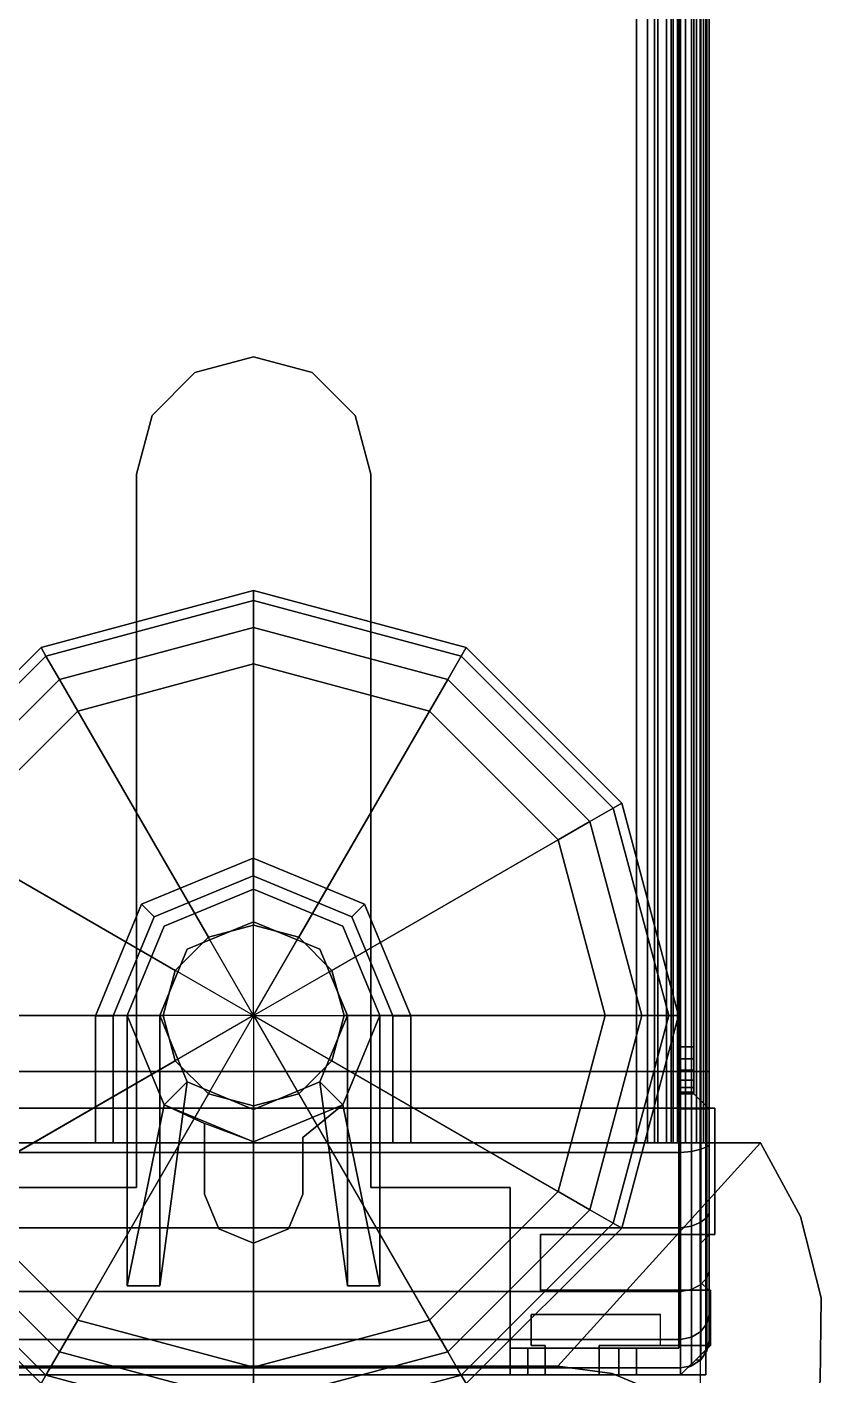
# Model space of a CAD drawing. Extents: x -170 to 1783, y -20 to 1205.
# Drawn here: x 1182.073 to 1183.851, y 305.815 to 308.834 of the extents above; entities that cross this region are included whole.
import ezdxf

# ---------------------------------------------------------------- set-up
doc = ezdxf.new("R2010")
doc.units = 0
doc.header["$LTSCALE"] = 96
doc.header["$MEASUREMENT"] = 0
for name, color, linetype in [('A-FURN-3-PANEL-GLIDE', 7, 'Continuous'), ('A-FURN-3-PANEL-GLIDE-HOUSING', 7, 'Continuous'), ('A-FURN-3-PANEL-RACE', 7, 'Continuous'), ('A-FURN-3-PANEL-SIDE1', 7, 'Continuous'), ('A-FURN-3-PANEL-SIDE2', 7, 'Continuous'), ('A-FURN-3-PANEL-TOPCAP', 7, 'Continuous'), ('A-FURN-3-PANEL-TRIM', 7, 'Continuous'), ('A-FURN-P-PNLS', 7, 'Continuous'), ('MAIN_PANEL', 7, 'Continuous')]:
    doc.layers.add(name, color=color, linetype=linetype)

# ---------------------------------------------------------------- blocks, each defined once
blk = doc.blocks.new('EC-EFN-456')
at = {"layer": 'A-FURN-3-PANEL-GLIDE', "color": 20, "linetype": 'Continuous'}
for points in [[(46.6501, 1.8052, 0.2464), (46.6391, 1.8242, 0.1642), (47.115, 1.9517, 0.1642), (47.115, 1.9297, 0.2464)], [(46.6391, 1.8242, 0.1642), (46.6501, 1.8052, 0.0821), (47.115, 1.9297, 0.0821), (47.115, 1.9517, 0.1642)], [(47.115, 1.9297, 0.2464), (47.115, 1.9517, 0.1642), (47.5909, 1.8242, 0.1642), (47.5799, 1.8052, 0.2464)], [(47.115, 1.9517, 0.1642), (47.115, 1.9297, 0.0821), (47.5799, 1.8052, 0.0821), (47.5909, 1.8242, 0.1642)], [(46.6802, 1.7531, 0.3065), (46.6501, 1.8052, 0.2464), (47.115, 1.9297, 0.2464), (47.115, 1.8696, 0.3065)], [(46.6501, 1.8052, 0.0821), (46.6802, 1.7531, 0.022), (47.115, 1.8696, 0.022), (47.115, 1.9297, 0.0821)], [(47.115, 1.8696, 0.3065), (47.115, 1.9297, 0.2464), (47.5799, 1.8052, 0.2464), (47.5498, 1.7531, 0.3065)], [(47.115, 1.9297, 0.0821), (47.115, 1.8696, 0.022), (47.5498, 1.7531, 0.022), (47.5799, 1.8052, 0.0821)], [(46.7213, 1.682, 0.3285), (46.6802, 1.7531, 0.3065), (47.115, 1.8696, 0.3065), (47.115, 1.7875, 0.3285)], [(46.6802, 1.7531, 0.022), (46.7213, 1.682), (47.115, 1.7875), (47.115, 1.8696, 0.022)], [(47.115, 1.7875, 0.3285), (47.115, 1.8696, 0.3065), (47.5498, 1.7531, 0.3065), (47.5088, 1.682, 0.3285)], [(47.115, 1.8696, 0.022), (47.115, 1.7875), (47.5088, 1.682), (47.5498, 1.7531, 0.022)], [(46.3098, 1.4649, 0.2464), (46.2908, 1.4759, 0.1642), (46.6391, 1.8242, 0.1642), (46.6501, 1.8052, 0.2464)], [(46.2908, 1.4759, 0.1642), (46.3098, 1.4649, 0.0821), (46.6501, 1.8052, 0.0821), (46.6391, 1.8242, 0.1642)], [(47.5799, 1.8052, 0.2464), (47.5909, 1.8242, 0.1642), (47.9392, 1.4759, 0.1642), (47.9202, 1.4649, 0.2464)], [(47.5909, 1.8242, 0.1642), (47.5799, 1.8052, 0.0821), (47.9202, 1.4649, 0.0821), (47.9392, 1.4759, 0.1642)], [(46.3619, 1.4348, 0.3065), (46.3098, 1.4649, 0.2464), (46.6501, 1.8052, 0.2464), (46.6802, 1.7531, 0.3065)], [(46.3098, 1.4649, 0.0821), (46.3619, 1.4348, 0.022), (46.6802, 1.7531, 0.022), (46.6501, 1.8052, 0.0821)], [(47.0138, 1.1754, 0.3285), (46.7213, 1.682, 0.3285), (47.115, 1.7875, 0.3285), (47.115, 1.2025, 0.3285)], [(47.115, 1.2025, 0.3285), (47.115, 1.7875, 0.3285), (47.5088, 1.682, 0.3285), (47.2163, 1.1754, 0.3285)], [(47.5498, 1.7531, 0.3065), (47.5799, 1.8052, 0.2464), (47.9202, 1.4649, 0.2464), (47.8681, 1.4348, 0.3065)], [(47.5799, 1.8052, 0.0821), (47.5498, 1.7531, 0.022), (47.8681, 1.4348, 0.022), (47.9202, 1.4649, 0.0821)], [(46.433, 1.3937, 0.3285), (46.3619, 1.4348, 0.3065), (46.6802, 1.7531, 0.3065), (46.7213, 1.682, 0.3285)], [(46.3619, 1.4348, 0.022), (46.433, 1.3937), (46.7213, 1.682), (46.6802, 1.7531, 0.022)], [(47.5088, 1.682, 0.3285), (47.5498, 1.7531, 0.3065), (47.8681, 1.4348, 0.3065), (47.797, 1.3937, 0.3285)], [(47.5498, 1.7531, 0.022), (47.5088, 1.682), (47.797, 1.3937), (47.8681, 1.4348, 0.022)], [(46.9396, 1.1013, 0.3285), (46.433, 1.3937, 0.3285), (46.7213, 1.682, 0.3285), (47.0138, 1.1754, 0.3285)], [(47.2163, 1.1754, 0.3285), (47.5088, 1.682, 0.3285), (47.797, 1.3937, 0.3285), (47.2904, 1.1013, 0.3285)], [(46.1853, 1, 0.2464), (46.1632, 1, 0.1642), (46.2908, 1.4759, 0.1642), (46.3098, 1.4649, 0.2464)], [(46.1632, 1, 0.1642), (46.1853, 1, 0.0821), (46.3098, 1.4649, 0.0821), (46.2908, 1.4759, 0.1642)], [(46.2454, 1, 0.3065), (46.1853, 1, 0.2464), (46.3098, 1.4649, 0.2464), (46.3619, 1.4348, 0.3065)], [(46.1853, 1, 0.0821), (46.2454, 1, 0.022), (46.3619, 1.4348, 0.022), (46.3098, 1.4649, 0.0821)], [(47.8681, 1.4348, 0.3065), (47.9202, 1.4649, 0.2464), (48.0447, 1, 0.2464), (47.9846, 1, 0.3065)], [(47.9202, 1.4649, 0.0821), (47.8681, 1.4348, 0.022), (47.9846, 1, 0.022), (48.0447, 1, 0.0821)], [(46.3275, 1, 0.3285), (46.2454, 1, 0.3065), (46.3619, 1.4348, 0.3065), (46.433, 1.3937, 0.3285)], [(46.2454, 1, 0.022), (46.3275, 1), (46.433, 1.3937), (46.3619, 1.4348, 0.022)], [(47.797, 1.3937, 0.3285), (47.8681, 1.4348, 0.3065), (47.9846, 1, 0.3065), (47.9025, 1, 0.3285)], [(47.8681, 1.4348, 0.022), (47.797, 1.3937), (47.9025, 1), (47.9846, 1, 0.022)], [(46.9125, 1, 0.3285), (46.3275, 1, 0.3285), (46.433, 1.3937, 0.3285), (46.9396, 1.1013, 0.3285)], [(47.2904, 1.1013, 0.3285), (47.797, 1.3937, 0.3285), (47.9025, 1, 0.3285), (47.3175, 1, 0.3285)], [(47.0138, 1.1754, 3.5747), (47.0138, 1.1754, 0.3285), (47.115, 1.2025, 0.3285), (47.115, 1.2025, 3.5747)], [(47.115, 1.2025, 3.5747), (47.115, 1.2025, 0.3285), (47.2163, 1.1754, 0.3285), (47.2163, 1.1754, 3.5747)], [(46.9396, 1.1013, 3.5747), (46.9396, 1.1013, 0.3285), (47.0138, 1.1754, 0.3285), (47.0138, 1.1754, 3.5747)], [(47.2163, 1.1754, 3.5747), (47.2163, 1.1754, 0.3285), (47.2904, 1.1013, 0.3285), (47.2904, 1.1013, 3.5747)], [(46.9125, 1, 3.5747), (46.9125, 1, 0.3285), (46.9396, 1.1013, 0.3285), (46.9396, 1.1013, 3.5747)], [(47.2904, 1.1013, 3.5747), (47.2904, 1.1013, 0.3285), (47.3175, 1, 0.3285), (47.3175, 1, 3.5747)], [(46.3098, 0.5351, 0.2464), (46.2908, 0.5241, 0.1642), (46.1632, 1, 0.1642), (46.1853, 1, 0.2464)], [(46.2908, 0.5241, 0.1642), (46.3098, 0.5351, 0.0821), (46.1853, 1, 0.0821), (46.1632, 1, 0.1642)], [(46.3619, 0.5652, 0.3065), (46.3098, 0.5351, 0.2464), (46.1853, 1, 0.2464), (46.2454, 1, 0.3065)], [(46.3098, 0.5351, 0.0821), (46.3619, 0.5652, 0.022), (46.2454, 1, 0.022), (46.1853, 1, 0.0821)], [(46.433, 0.6063, 0.3285), (46.3619, 0.5652, 0.3065), (46.2454, 1, 0.3065), (46.3275, 1, 0.3285)], [(46.3619, 0.5652, 0.022), (46.433, 0.6063), (46.3275, 1), (46.2454, 1, 0.022)], [(46.9396, 0.8988, 0.3285), (46.433, 0.6063, 0.3285), (46.3275, 1, 0.3285), (46.9125, 1, 0.3285)], [(46.9396, 0.8988, 3.5747), (46.9396, 0.8988, 0.3285), (46.9125, 1, 0.3285), (46.9125, 1, 3.5747)], [(47.3175, 1, 3.5747), (47.3175, 1, 0.3285), (47.2904, 0.8988, 0.3285), (47.2904, 0.8988, 3.5747)], [(47.3175, 1, 0.3285), (47.9025, 1, 0.3285), (47.797, 0.6063, 0.3285), (47.2904, 0.8988, 0.3285)], [(47.9025, 1, 0.3285), (47.9846, 1, 0.3065), (47.8681, 0.5652, 0.3065), (47.797, 0.6063, 0.3285)], [(47.9846, 1, 0.022), (47.9025, 1), (47.797, 0.6063), (47.8681, 0.5652, 0.022)], [(47.9846, 1, 0.3065), (48.0447, 1, 0.2464), (47.9202, 0.5351, 0.2464), (47.8681, 0.5652, 0.3065)], [(48.0447, 1, 0.0821), (47.9846, 1, 0.022), (47.8681, 0.5652, 0.022), (47.9202, 0.5351, 0.0821)], [(47.0138, 0.8246, 0.3285), (46.7213, 0.318, 0.3285), (46.433, 0.6063, 0.3285), (46.9396, 0.8988, 0.3285)], [(47.0138, 0.8246, 3.5747), (47.0138, 0.8246, 0.3285), (46.9396, 0.8988, 0.3285), (46.9396, 0.8988, 3.5747)], [(47.2904, 0.8988, 3.5747), (47.2904, 0.8988, 0.3285), (47.2163, 0.8246, 0.3285), (47.2163, 0.8246, 3.5747)], [(47.2904, 0.8988, 0.3285), (47.797, 0.6063, 0.3285), (47.5088, 0.318, 0.3285), (47.2163, 0.8246, 0.3285)], [(47.115, 0.7975, 0.3285), (47.115, 0.2125, 0.3285), (46.7213, 0.318, 0.3285), (47.0138, 0.8246, 0.3285)], [(47.115, 0.7975, 3.5747), (47.115, 0.7975, 0.3285), (47.0138, 0.8246, 0.3285), (47.0138, 0.8246, 3.5747)], [(47.2163, 0.8246, 3.5747), (47.2163, 0.8246, 0.3285), (47.115, 0.7975, 0.3285), (47.115, 0.7975, 3.5747)], [(47.2163, 0.8246, 0.3285), (47.5088, 0.318, 0.3285), (47.115, 0.2125, 0.3285), (47.115, 0.7975, 0.3285)], [(46.7213, 0.318, 0.3285), (46.6802, 0.2469, 0.3065), (46.3619, 0.5652, 0.3065), (46.433, 0.6063, 0.3285)], [(46.6802, 0.2469, 0.022), (46.7213, 0.318), (46.433, 0.6063), (46.3619, 0.5652, 0.022)], [(47.797, 0.6063, 0.3285), (47.8681, 0.5652, 0.3065), (47.5498, 0.2469, 0.3065), (47.5088, 0.318, 0.3285)], [(47.8681, 0.5652, 0.022), (47.797, 0.6063), (47.5088, 0.318), (47.5498, 0.2469, 0.022)], [(46.6802, 0.2469, 0.3065), (46.6501, 0.1948, 0.2464), (46.3098, 0.5351, 0.2464), (46.3619, 0.5652, 0.3065)], [(46.6501, 0.1948, 0.0821), (46.6802, 0.2469, 0.022), (46.3619, 0.5652, 0.022), (46.3098, 0.5351, 0.0821)], [(47.8681, 0.5652, 0.3065), (47.9202, 0.5351, 0.2464), (47.5799, 0.1948, 0.2464), (47.5498, 0.2469, 0.3065)], [(47.9202, 0.5351, 0.0821), (47.8681, 0.5652, 0.022), (47.5498, 0.2469, 0.022), (47.5799, 0.1948, 0.0821)], [(46.6501, 0.1948, 0.2464), (46.6391, 0.1758, 0.1642), (46.2908, 0.5241, 0.1642), (46.3098, 0.5351, 0.2464)], [(46.6391, 0.1758, 0.1642), (46.6501, 0.1948, 0.0821), (46.3098, 0.5351, 0.0821), (46.2908, 0.5241, 0.1642)], [(47.9202, 0.5351, 0.2464), (47.9392, 0.5241, 0.1642), (47.5909, 0.1758, 0.1642), (47.5799, 0.1948, 0.2464)], [(47.9392, 0.5241, 0.1642), (47.9202, 0.5351, 0.0821), (47.5799, 0.1948, 0.0821), (47.5909, 0.1758, 0.1642)]]:
    blk.add_3dface(points, dxfattribs=at)
at = {"layer": 'A-FURN-3-PANEL-GLIDE', "color": 20, "linetype": 'Continuous', "invisible_edges": 12}
for points in [[(47.115, 1), (47.115, 1.7875), (46.7213, 1.682)], [(47.115, 1), (47.5088, 1.682), (47.115, 1.7875)], [(47.115, 1), (46.7213, 1.682), (46.433, 1.3937)], [(47.115, 1), (47.797, 1.3937), (47.5088, 1.682)], [(47.115, 1), (46.433, 1.3937), (46.3275, 1)], [(47.115, 1), (47.9025, 1), (47.797, 1.3937)], [(47.115, 1), (46.3275, 1), (46.433, 0.6063)], [(47.115, 1), (46.433, 0.6063), (46.7213, 0.318)], [(47.115, 1), (46.7213, 0.318), (47.115, 0.2125)], [(47.115, 1), (47.115, 0.2125), (47.5088, 0.318)], [(47.115, 1), (47.5088, 0.318), (47.797, 0.6063)], [(47.115, 1), (47.797, 0.6063), (47.9025, 1)]]:
    blk.add_3dface(points, dxfattribs=at)
at = {"layer": 'A-FURN-3-PANEL-GLIDE-HOUSING', "color": 40, "linetype": 'Continuous'}
for points in [[(47.1152, 1.3517, 3.6147), (46.8656, 1.2483, 3.6147), (46.8656, 1.2483, 4.1997), (47.1152, 1.3517, 4.1997)], [(47.1152, 1.3517, 4.1997), (46.8656, 1.2483, 4.1997), (46.8939, 1.22, 4.2397), (47.1152, 1.3117, 4.2397)], [(47.1152, 1.3117, 3.5747), (46.8939, 1.22, 3.5747), (46.8656, 1.2483, 3.6147), (47.1152, 1.3517, 3.6147)], [(47.1152, 1.3517, 4.1997), (47.1152, 1.3117, 4.2397), (47.4, 1.3117, 4.2397), (47.4, 1.3517, 4.1997)], [(47.1152, 1.3517, 4.1997), (47.4, 1.3517, 4.1997), (47.4, 1.3517, 3.6147), (47.1152, 1.3517, 3.6147)], [(47.1152, 1.3117, 3.5747), (47.1152, 1.3517, 3.6147), (47.4, 1.3517, 3.6147), (47.4, 1.3117, 3.5747)], [(47.115, 1.283, 3.5747), (46.9149, 1.2001, 3.5747), (46.9149, 1.2001, 1.7347), (47.115, 1.283, 1.7347)], [(47.3151, 1.2001, 2.2447), (47.72, 1.283, 3.3867), (47.72, 1.283, 3.5747), (47.115, 1.283, 3.5747)], [(47.3151, 1.2001, 2.2447), (47.115, 1.283, 3.5747), (47.115, 1.283, 1.7347), (47.3151, 1.2001, 1.7347)], [(47.72, 1.21, 3.3867), (47.72, 1.283, 3.3867), (47.3151, 1.2001, 2.2447), (47.2635, 1.1485, 2.2447)], [(47.72, 1.21, 3.3867), (47.72, 1.21, 3.5747), (47.72, 1.283, 3.5747), (47.72, 1.283, 3.3867)], [(46.8656, 1.2483, 3.6147), (46.7622, 0.9987, 3.6147), (46.7622, 0.9987, 4.1997), (46.8656, 1.2483, 4.1997)], [(46.8656, 1.2483, 4.1997), (46.7622, 0.9987, 4.1997), (46.8022, 0.9987, 4.2397), (46.8939, 1.22, 4.2397)], [(46.8939, 1.22, 3.5747), (46.8022, 0.9987, 3.5747), (46.7622, 0.9987, 3.6147), (46.8656, 1.2483, 3.6147)], [(47.115, 1.21, 1.7347), (46.9665, 1.1485, 1.7347), (46.9665, 1.1485, 3.5747), (47.115, 1.21, 3.5747)], [(47.115, 1.21, 3.5747), (47.72, 1.21, 3.5747), (47.72, 1.21, 3.3867), (47.2635, 1.1485, 2.2447)], [(47.2635, 1.1485, 1.7347), (47.115, 1.21, 1.7347), (47.115, 1.21, 3.5747), (47.2635, 1.1485, 2.2447)], [(46.9149, 1.2001, 3.5747), (46.832, 1, 3.5747), (46.832, 1, 1.7347), (46.9149, 1.2001, 1.7347)], [(47.3151, 1.2001, 1.7347), (47.3884, 1.11, 1.7347), (47.3884, 1.11, 2.2447), (47.3151, 1.2001, 2.2447)], [(47.398, 1, 1.7347), (47.3151, 1.2001, 1.7347), (47.3151, 1.2001, 2.2447), (47.398, 1, 2.2447)], [(46.9665, 1.1485, 1.7347), (46.905, 1, 1.7347), (46.905, 1, 3.5747), (46.9665, 1.1485, 3.5747)], [(47.325, 1, 1.7347), (47.2635, 1.1485, 1.7347), (47.2635, 1.1485, 2.2447), (47.325, 1, 2.2447)], [(47.3884, 1.11, 2.2447), (47.3884, 1.11, 1.7347), (47.515, 1.11, 1.7347), (47.515, 1.11, 2.2447)], [(47.5928, 1.0778, 2.2447), (47.515, 1.11, 2.2447), (47.515, 1.11, 1.7347), (47.5928, 1.0778, 1.7347)], [(47.625, 1, 2.2447), (47.5928, 1.0778, 2.2447), (47.5928, 1.0778, 1.7347), (47.625, 1, 1.7347)], [(46.7622, 0.9987, 3.6147), (46.8656, 0.7491, 3.6147), (46.8656, 0.7491, 4.1997), (46.7622, 0.9987, 4.1997)], [(46.7622, 0.9987, 4.1997), (46.8656, 0.7491, 4.1997), (46.8939, 0.7773, 4.2397), (46.8022, 0.9987, 4.2397)], [(46.8022, 0.9987, 3.5747), (46.8939, 0.7773, 3.5747), (46.8656, 0.7491, 3.6147), (46.7622, 0.9987, 3.6147)], [(46.832, 1, 3.5747), (46.9149, 0.7999, 3.5747), (46.9149, 0.7999, 1.7347), (46.832, 1, 1.7347)], [(46.905, 1, 1.7347), (46.9665, 0.8515, 1.7347), (46.9665, 0.8515, 3.5747), (46.905, 1, 3.5747)], [(47.2635, 0.8515, 1.7347), (47.325, 1, 1.7347), (47.325, 1, 2.2447), (47.2635, 0.8515, 2.2447)], [(47.3151, 0.7999, 1.7347), (47.398, 1, 1.7347), (47.398, 1, 2.2447), (47.3151, 0.7999, 2.2447)], [(47.3151, 0.7999, 2.2447), (47.398, 1, 2.2447), (47.3568, 0.89, 2.2447)], [(47.5928, 0.9222, 2.2447), (47.625, 1, 2.2447), (47.625, 1, 1.7347), (47.5928, 0.9222, 1.7347)], [(47.515, 0.89, 2.2447), (47.5928, 0.9222, 2.2447), (47.5928, 0.9222, 1.7347), (47.515, 0.89, 1.7347)], [(47.3568, 0.89, 1.7347), (47.3151, 0.7999, 1.7347), (47.3151, 0.7999, 2.2447), (47.3568, 0.89, 2.2447)], [(47.515, 0.89, 1.7347), (47.3568, 0.89, 1.7347), (47.3568, 0.89, 2.2447), (47.515, 0.89, 2.2447)], [(46.9665, 0.8515, 1.7347), (47.115, 0.79, 1.7347), (47.115, 0.79, 3.5747), (46.9665, 0.8515, 3.5747)], [(47.72, 0.79, 3.3867), (47.72, 0.79, 3.5747), (47.115, 0.79, 3.5747), (47.2635, 0.8515, 2.2447)], [(47.115, 0.79, 1.7347), (47.2635, 0.8515, 1.7347), (47.2635, 0.8515, 2.2447), (47.115, 0.79, 3.5747)], [(47.72, 0.717, 3.3867), (47.72, 0.79, 3.3867), (47.2635, 0.8515, 2.2447), (47.3151, 0.7999, 2.2447)], [(46.9149, 0.7999, 3.5747), (47.115, 0.717, 3.5747), (47.115, 0.717, 1.7347), (46.9149, 0.7999, 1.7347)], [(47.3151, 0.7999, 2.2447), (47.115, 0.717, 3.5747), (47.72, 0.717, 3.5747), (47.72, 0.717, 3.3867)], [(47.115, 0.717, 3.5747), (47.3151, 0.7999, 2.2447), (47.3151, 0.7999, 1.7347), (47.115, 0.717, 1.7347)], [(47.72, 0.79, 3.5747), (47.72, 0.79, 3.3867), (47.72, 0.717, 3.3867), (47.72, 0.717, 3.5747)], [(46.8656, 0.7491, 4.1997), (47.1152, 0.6457, 4.1997), (47.1152, 0.6857, 4.2397), (46.8939, 0.7773, 4.2397)], [(46.8939, 0.7773, 3.5747), (47.1152, 0.6857, 3.5747), (47.1152, 0.6457, 3.6147), (46.8656, 0.7491, 3.6147)], [(46.8656, 0.7491, 3.6147), (47.1152, 0.6457, 3.6147), (47.1152, 0.6457, 4.1997), (46.8656, 0.7491, 4.1997)], [(47.4, 0.6457, 4.1997), (47.4, 0.6857, 4.2397), (47.1152, 0.6857, 4.2397), (47.1152, 0.6457, 4.1997)], [(47.4, 0.6857, 3.5747), (47.4, 0.6457, 3.6147), (47.1152, 0.6457, 3.6147), (47.1152, 0.6857, 3.5747)], [(47.4, 0.6457, 3.6147), (47.4, 0.6457, 4.1997), (47.1152, 0.6457, 4.1997), (47.1152, 0.6457, 3.6147)]]:
    blk.add_3dface(points, dxfattribs=at)
for points, invisible_edges in [([(46.8939, 1.22, 4.2397), (46.8939, 0.7773, 4.2397), (47.1152, 0.6857, 4.2397), (47.1152, 1.3117, 4.2397)], 5), ([(47.1152, 1.3117, 3.5747), (47.115, 1.283, 3.5747), (46.9149, 1.2001, 3.5747), (46.8939, 1.22, 3.5747)], 5), ([(47.4, 1.3117, 3.5747), (47.3998, 1.283, 3.5747), (47.115, 1.283, 3.5747), (47.1152, 1.3117, 3.5747)], 4), ([(47.4, 1.3117, 4.2397), (47.1152, 1.3117, 4.2397), (47.1152, 0.6857, 4.2397), (47.4, 0.6857, 4.2397)], 2), ([(47.115, 1.283, 1.7347), (46.9149, 1.2001, 1.7347), (46.9665, 1.1485, 1.7347), (47.115, 1.21, 1.7347)], 10), ([(47.115, 1.283, 3.5747), (47.115, 1.21, 3.5747), (46.9665, 1.1485, 3.5747), (46.9149, 1.2001, 3.5747)], 5), ([(47.3151, 1.2001, 1.7347), (47.115, 1.283, 1.7347), (47.115, 1.21, 1.7347), (47.2635, 1.1485, 1.7347)], 10), ([(47.72, 1.283, 3.5747), (47.72, 1.21, 3.5747), (47.115, 1.21, 3.5747), (47.115, 1.283, 3.5747)], 4), ([(46.8939, 1.22, 3.5747), (46.9149, 1.2001, 3.5747), (46.832, 1, 3.5747), (46.8022, 0.9987, 3.5747)], 5), ([(46.8022, 0.9987, 4.2397), (46.8939, 0.7773, 4.2397), (46.8939, 1.22, 4.2397)], 2), ([(46.9149, 1.2001, 1.7347), (46.832, 1, 1.7347), (46.905, 1, 1.7347), (46.9665, 1.1485, 1.7347)], 10), ([(46.9149, 1.2001, 3.5747), (46.9665, 1.1485, 3.5747), (46.905, 1, 3.5747), (46.832, 1, 3.5747)], 5), ([(47.325, 1, 1.7347), (47.398, 1, 1.7347), (47.3151, 1.2001, 1.7347), (47.2635, 1.1485, 1.7347)], 5), ([(47.398, 1, 2.2447), (47.325, 1, 2.2447), (47.2635, 1.1485, 2.2447), (47.3151, 1.2001, 2.2447)], 9), ([(47.398, 1, 1.7347), (47.3884, 1.11, 1.7347), (47.3151, 1.2001, 1.7347)], 1), ([(47.398, 1, 2.2447), (47.3151, 1.2001, 2.2447), (47.3884, 1.11, 2.2447)], 13), ([(47.398, 1, 1.7347), (47.515, 1.11, 1.7347), (47.3884, 1.11, 1.7347)], 13), ([(47.398, 1, 2.2447), (47.3884, 1.11, 2.2447), (47.515, 1.11, 2.2447)], 13), ([(47.398, 1, 1.7347), (47.515, 0.89, 1.7347), (47.515, 1.11, 1.7347)], 15), ([(47.398, 1, 2.2447), (47.515, 1.11, 2.2447), (47.515, 0.89, 2.2447)], 15), ([(47.515, 0.89, 1.7347), (47.5928, 0.9222, 1.7347), (47.5928, 1.0778, 1.7347), (47.515, 1.11, 1.7347)], 10), ([(47.515, 0.89, 2.2447), (47.515, 1.11, 2.2447), (47.5928, 1.0778, 2.2447), (47.5928, 0.9222, 2.2447)], 5), ([(47.5928, 0.9222, 2.2447), (47.5928, 1.0778, 2.2447), (47.625, 1, 2.2447)], 1), ([(47.5928, 0.9222, 1.7347), (47.625, 1, 1.7347), (47.5928, 1.0778, 1.7347)], 12), ([(46.8022, 0.9987, 3.5747), (46.832, 1, 3.5747), (46.9149, 0.7999, 3.5747), (46.8939, 0.7773, 3.5747)], 5), ([(46.905, 1, 1.7347), (46.832, 1, 1.7347), (46.9149, 0.7999, 1.7347), (46.9665, 0.8515, 1.7347)], 5), ([(46.9149, 0.7999, 3.5747), (46.832, 1, 3.5747), (46.905, 1, 3.5747), (46.9665, 0.8515, 3.5747)], 10), ([(47.2635, 0.8515, 1.7347), (47.3151, 0.7999, 1.7347), (47.398, 1, 1.7347), (47.325, 1, 1.7347)], 5), ([(47.3151, 0.7999, 2.2447), (47.2635, 0.8515, 2.2447), (47.325, 1, 2.2447), (47.398, 1, 2.2447)], 12), ([(47.3151, 0.7999, 1.7347), (47.3568, 0.89, 1.7347), (47.398, 1, 1.7347)], 2), ([(47.515, 0.89, 1.7347), (47.398, 1, 1.7347), (47.3568, 0.89, 1.7347)], 3), ([(47.515, 0.89, 2.2447), (47.3568, 0.89, 2.2447), (47.398, 1, 2.2447)], 14), ([(46.9665, 0.8515, 1.7347), (46.9149, 0.7999, 1.7347), (47.115, 0.717, 1.7347), (47.115, 0.79, 1.7347)], 5), ([(47.115, 0.79, 3.5747), (47.115, 0.717, 3.5747), (46.9149, 0.7999, 3.5747), (46.9665, 0.8515, 3.5747)], 5), ([(47.115, 0.79, 1.7347), (47.115, 0.717, 1.7347), (47.3151, 0.7999, 1.7347), (47.2635, 0.8515, 1.7347)], 5), ([(46.8939, 0.7773, 3.5747), (46.9149, 0.7999, 3.5747), (47.115, 0.717, 3.5747), (47.1152, 0.6857, 3.5747)], 5), ([(47.72, 0.79, 3.5747), (47.72, 0.717, 3.5747), (47.115, 0.717, 3.5747), (47.115, 0.79, 3.5747)], 4), ([(47.3998, 0.717, 3.5747), (47.4, 0.6857, 3.5747), (47.1152, 0.6857, 3.5747), (47.115, 0.717, 3.5747)], 4)]:
    blk.add_3dface(points, dxfattribs=dict(at, invisible_edges=invisible_edges))
at = {"layer": 'A-FURN-3-PANEL-RACE', "color": 40, "linetype": 'Continuous'}
for points, invisible_edges in [([(0.08, 2.0125, 3.515), (0.08, 2.0125, 0.3963), (47.92, 2.0125, 0.3963), (47.92, 2.0125, 3.515)], 8), ([(0.5, 1.5745, 0.3963), (47.5, 1.5745, 0.3963), (0.08, 2.0125, 0.3963), (0.08, 1.5745, 0.3963)], 3), ([(47.5, 1.5745, 0.3963), (47.92, 1.5745, 0.3963), (47.92, 2.0125, 0.3963), (0.08, 2.0125, 0.3963)], 8), ([(0.6, 2.0125, 4.0847), (0.6, 2.0125, 3.515), (47.4, 2.0125, 3.515), (47.4, 2.0125, 4.0847)], 2), ([(47.4, 1.9525, 3.515), (47.4, 1.9525, 4.0847), (47.4, 2.0125, 4.0847), (47.4, 2.0125, 3.515)], 2), ([(47.86, 1.9525, 3.515), (47.4, 1.9525, 3.515), (47.4, 2.0125, 3.515), (47.92, 2.0125, 3.515)], 8), ([(47.4, 1.9493, 4.1093), (47.4, 2.0072, 4.1248), (47.4, 2.0125, 4.0847), (47.4, 1.9525, 4.0847)], 5), ([(47.4, 1.9398, 4.1322), (47.4, 1.9918, 4.1622), (47.4, 2.0072, 4.1248), (47.4, 1.9493, 4.1093)], 5), ([(47.86, 1.5745, 3.515), (47.86, 1.9525, 3.515), (47.92, 2.0125, 3.515), (47.92, 1.5745, 3.515)], 2), ([(47.92, 1.8575, 3.1951), (47.92, 2.0125, 3.515), (47.92, 2.0125, 0.3963), (47.92, 1.8575, 1.4986)], 5), ([(47.92, 1.8181, 1.4986), (47.92, 1.8575, 1.4986), (47.92, 2.0125, 0.3963), (47.92, 1.5745, 0.3963)], 10), ([(47.92, 1.5745, 3.245), (47.92, 1.5745, 3.515), (47.92, 2.0125, 3.515), (47.92, 1.8575, 3.1951)], 4), ([(47.4, 1.9247, 4.1519), (47.4, 1.9671, 4.1943), (47.4, 1.9918, 4.1622), (47.4, 1.9398, 4.1322)], 5), ([(47.4, 1.905, 4.1669), (47.4, 1.935, 4.2189), (47.4, 1.9671, 4.1943), (47.4, 1.9247, 4.1519)], 5), ([(47.86, 1.9525, 0.4563), (0.14, 1.9525, 0.4563), (0.14, 1.9525, 3.515), (47.86, 1.9525, 3.515)], 4), ([(0.5, 1.5745, 0.4563), (0.14, 1.5745, 0.4563), (0.14, 1.9525, 0.4563), (47.5, 1.5745, 0.4563)], 12), ([(47.5, 1.5745, 0.4563), (0.14, 1.9525, 0.4563), (47.86, 1.9525, 0.4563), (47.86, 1.5745, 0.4563)], 1), ([(47.4, 1.9525, 3.515), (0.6, 1.9525, 3.515), (0.6, 1.9525, 4.0847), (47.4, 1.9525, 4.0847)], 1), ([(47.4, 1.8821, 4.1764), (47.4, 1.8976, 4.2344), (47.4, 1.935, 4.2189), (47.4, 1.905, 4.1669)], 5), ([(47.86, 1.9525, 0.4563), (47.86, 1.9525, 3.515), (47.86, 1.8575, 3.1951), (47.86, 1.8575, 1.4986)], 10), ([(47.86, 1.5745, 0.4563), (47.86, 1.9525, 0.4563), (47.86, 1.8575, 1.4986), (47.86, 1.8181, 1.4986)], 10), ([(47.86, 1.8575, 3.1951), (47.86, 1.9525, 3.515), (47.86, 1.5745, 3.515), (47.86, 1.5745, 3.245)], 1), ([(47.4, 1.8575, 4.1797), (47.4, 1.8575, 4.2397), (47.4, 1.8976, 4.2344), (47.4, 1.8821, 4.1764)], 4), ([(47.86, 1.5745, 1.7894), (47.86, 1.5745, 0.4563), (47.86, 1.8181, 1.4986), (47.86, 1.614, 1.7894)], 2), ([(47.92, 1.614, 1.7894), (47.92, 1.8181, 1.4986), (47.92, 1.5745, 0.3963), (47.92, 1.5745, 1.7894)], 2), ([(2.098, 1.2625, 0.3963), (45.902, 1.2625, 0.3963), (0.5, 1.5745, 0.3963), (0.5, 1.2625, 0.3963)], 3), ([(47.5, 1.2625, 0.3963), (47.5, 1.5745, 0.3963), (0.5, 1.5745, 0.3963), (45.902, 1.2625, 0.3963)], 6), ([(2.098, 1.2625, 0.4563), (0.5, 1.2625, 0.4563), (0.5, 1.5745, 0.4563), (45.902, 1.2625, 0.4563)], 12), ([(47.5, 1.2625, 0.4563), (45.902, 1.2625, 0.4563), (0.5, 1.5745, 0.4563), (47.5, 1.5745, 0.4563)], 6), ([(47.5, 1.5745, 0.3963), (47.5, 1.5745, 0.4563), (47.86, 1.5745, 0.4563), (47.92, 1.5745, 0.3963)], 4), ([(47.92, 1.5745, 0.3963), (47.86, 1.5745, 0.4563), (47.86, 1.5745, 1.7894), (47.92, 1.5745, 1.7894)], 1), ([(2.098, 1.2625, 0.3963), (2.2292, 1.2273, 0.3963), (45.7708, 1.2273, 0.3963), (45.902, 1.2625, 0.3963)], 10), ([(2.098, 1.2625, 0.4563), (45.902, 1.2625, 0.4563), (45.7708, 1.2273, 0.4563), (2.2292, 1.2273, 0.4563)], 5), ([(2.2292, 1.2273, 0.4563), (45.7708, 1.2273, 0.4563), (45.6747, 1.1312, 0.4563), (2.3253, 1.1312, 0.4563)], 5), ([(2.2292, 1.2273, 0.3963), (2.3253, 1.1312, 0.3963), (45.6747, 1.1312, 0.3963), (45.7708, 1.2273, 0.3963)], 10), ([(2.3253, 1.1312, 0.3963), (2.3605, 1, 0.3963), (45.6395, 1, 0.3963), (45.6747, 1.1312, 0.3963)], 10), ([(2.3253, 1.1312, 0.4563), (45.6747, 1.1312, 0.4563), (45.6395, 1, 0.4563), (2.3605, 1, 0.4563)], 5), ([(2.3605, 1, 0.3963), (2.3253, 0.8687, 0.3963), (45.6747, 0.8687, 0.3963), (45.6395, 1, 0.3963)], 10), ([(2.3605, 1, 0.4563), (45.6395, 1, 0.4563), (45.6747, 0.8687, 0.4563), (2.3253, 0.8687, 0.4563)], 5), ([(2.3253, 0.8687, 0.4563), (45.6747, 0.8687, 0.4563), (45.7708, 0.7727, 0.4563), (2.2292, 0.7727, 0.4563)], 5), ([(2.3253, 0.8687, 0.3963), (2.2292, 0.7727, 0.3963), (45.7708, 0.7727, 0.3963), (45.6747, 0.8687, 0.3963)], 10), ([(2.098, 0.7375, 0.4563), (2.2292, 0.7727, 0.4563), (45.7708, 0.7727, 0.4563), (45.902, 0.7375, 0.4563)], 10), ([(2.098, 0.7375, 0.3963), (45.902, 0.7375, 0.3963), (45.7708, 0.7727, 0.3963), (2.2292, 0.7727, 0.3963)], 5), ([(0.5, 0.7375, 0.4563), (2.098, 0.7375, 0.4563), (47.5, 0.4255, 0.4563), (0.5, 0.4255, 0.4563)], 6), ([(0.5, 0.7375, 0.3963), (0.5, 0.4255, 0.3963), (47.5, 0.4255, 0.3963), (2.098, 0.7375, 0.3963)], 6), ([(45.902, 0.7375, 0.4563), (47.5, 0.7375, 0.4563), (47.5, 0.4255, 0.4563), (2.098, 0.7375, 0.4563)], 12), ([(45.902, 0.7375, 0.3963), (2.098, 0.7375, 0.3963), (47.5, 0.4255, 0.3963), (47.5, 0.7375, 0.3963)], 3)]:
    blk.add_3dface(points, dxfattribs=dict(at, invisible_edges=invisible_edges))
for points in [[(0.6, 2.0072, 4.1248), (0.6, 2.0125, 4.0847), (47.4, 2.0125, 4.0847), (47.4, 2.0072, 4.1248)], [(0.6, 1.9918, 4.1622), (0.6, 2.0072, 4.1248), (47.4, 2.0072, 4.1248), (47.4, 1.9918, 4.1622)], [(0.6, 1.9671, 4.1943), (0.6, 1.9918, 4.1622), (47.4, 1.9918, 4.1622), (47.4, 1.9671, 4.1943)], [(0.6, 1.935, 4.2189), (0.6, 1.9671, 4.1943), (47.4, 1.9671, 4.1943), (47.4, 1.935, 4.2189)], [(47.4, 1.9493, 4.1093), (47.4, 1.9525, 4.0847), (0.6, 1.9525, 4.0847), (0.6, 1.9493, 4.1093)], [(47.4, 1.9398, 4.1322), (47.4, 1.9493, 4.1093), (0.6, 1.9493, 4.1093), (0.6, 1.9398, 4.1322)], [(47.4, 1.9247, 4.1519), (47.4, 1.9398, 4.1322), (0.6, 1.9398, 4.1322), (0.6, 1.9247, 4.1519)], [(0.6, 1.8976, 4.2344), (0.6, 1.935, 4.2189), (47.4, 1.935, 4.2189), (47.4, 1.8976, 4.2344)], [(47.4, 1.905, 4.1669), (47.4, 1.9247, 4.1519), (0.6, 1.9247, 4.1519), (0.6, 1.905, 4.1669)], [(47.4, 1.8821, 4.1764), (47.4, 1.905, 4.1669), (0.6, 1.905, 4.1669), (0.6, 1.8821, 4.1764)], [(0.6, 1.8575, 4.2397), (0.6, 1.8976, 4.2344), (47.4, 1.8976, 4.2344), (47.4, 1.8575, 4.2397)], [(47.4, 1.8575, 4.1797), (47.4, 1.8821, 4.1764), (0.6, 1.8821, 4.1764), (0.6, 1.8575, 4.1797)], [(0.6, 1.8575, 4.1797), (0.6, 1.8575, 4.2397), (47.4, 1.8575, 4.2397), (47.4, 1.8575, 4.1797)], [(47.86, 1.8575, 1.4986), (47.86, 1.8575, 3.1951), (47.92, 1.8575, 3.1951), (47.92, 1.8575, 1.4986)], [(47.92, 1.8181, 1.4986), (47.86, 1.8181, 1.4986), (47.86, 1.8575, 1.4986), (47.92, 1.8575, 1.4986)], [(47.86, 1.8575, 3.1951), (47.86, 1.5745, 3.245), (47.92, 1.5745, 3.245), (47.92, 1.8575, 3.1951)], [(47.92, 1.614, 1.7894), (47.86, 1.614, 1.7894), (47.86, 1.8181, 1.4986), (47.92, 1.8181, 1.4986)], [(47.92, 1.5745, 1.7894), (47.86, 1.5745, 1.7894), (47.86, 1.614, 1.7894), (47.92, 1.614, 1.7894)], [(47.5, 1.2625, 0.3963), (47.5, 1.2625, 0.4563), (47.5, 1.5745, 0.4563), (47.5, 1.5745, 0.3963)], [(47.86, 1.5745, 3.245), (47.86, 1.5745, 3.515), (47.92, 1.5745, 3.515), (47.92, 1.5745, 3.245)], [(45.7708, 1.2273, 0.4563), (45.902, 1.2625, 0.4563), (45.902, 1.2625, 0.3963), (45.7708, 1.2273, 0.3963)], [(47.5, 1.2625, 0.4563), (47.5, 1.2625, 0.3963), (45.902, 1.2625, 0.3963), (45.902, 1.2625, 0.4563)], [(45.6747, 1.1312, 0.4563), (45.7708, 1.2273, 0.4563), (45.7708, 1.2273, 0.3963), (45.6747, 1.1312, 0.3963)], [(45.6395, 1, 0.4563), (45.6747, 1.1312, 0.4563), (45.6747, 1.1312, 0.3963), (45.6395, 1, 0.3963)], [(45.6747, 0.8687, 0.4563), (45.6395, 1, 0.4563), (45.6395, 1, 0.3963), (45.6747, 0.8687, 0.3963)], [(45.7708, 0.7727, 0.4563), (45.6747, 0.8687, 0.4563), (45.6747, 0.8687, 0.3963), (45.7708, 0.7727, 0.3963)], [(45.902, 0.7375, 0.4563), (45.7708, 0.7727, 0.4563), (45.7708, 0.7727, 0.3963), (45.902, 0.7375, 0.3963)], [(47.5, 0.7375, 0.4563), (45.902, 0.7375, 0.4563), (45.902, 0.7375, 0.3963), (47.5, 0.7375, 0.3963)], [(47.5, 0.7375, 0.3963), (47.5, 0.4255, 0.3963), (47.5, 0.4255, 0.4563), (47.5, 0.7375, 0.4563)]]:
    blk.add_3dface(points, dxfattribs=at)
at = {"layer": 'A-FURN-3-PANEL-SIDE1', "color": 7, "linetype": 'Continuous'}
for points in [[(47.3224, 1.955, 55.7401), (47.3228, 0.045, 55.7401), (0.6776, 0.045, 55.7401), (0.6776, 1.955, 55.7401)], [(47.3224, 0.045, 4.2397), (47.3224, 1.955, 4.2397), (0.6776, 1.955, 4.2397), (0.6776, 0.045, 4.2397)], [(47.3228, 0.045, 55.7401), (47.3224, 1.955, 55.7401), (47.3224, 1.955, 4.2397), (47.3224, 0.045, 4.2397)]]:
    blk.add_3dface(points, dxfattribs=at)
at = {"layer": 'A-FURN-3-PANEL-SIDE2', "color": 7, "linetype": 'Continuous'}
blk.add_3dface([(0.6776, 1.955, 55.7401), (0.6776, 1.955, 4.2397), (47.3224, 1.955, 4.2397), (47.3224, 1.955, 55.7401)], dxfattribs=at)
at = {"layer": 'A-FURN-3-PANEL-TOPCAP', "color": 60, "linetype": 'Continuous'}
for points, invisible_edges in [([(0.76, 2.02, 56.286), (0.76, 2.02, 56.161), (47.24, 2.02, 56.161), (47.24, 2.02, 56.286)], 5), ([(47.24, 2, 56.141), (47.24, 2.02, 56.161), (0.76, 2.02, 56.161), (0.76, 2, 56.141)], 5), ([(47.24, 2.02, 56.036), (47.24, 2, 56.056), (0.76, 2, 56.056), (0.76, 2.02, 56.036)], 5), ([(0.76, 2.02, 56.036), (0.815, 2.02, 55.7741), (47.185, 2.02, 55.7741), (47.24, 2.02, 56.036)], 5), ([(0.76, 2, 56.141), (0.76, 2, 56.056), (47.24, 2, 56.056), (47.24, 2, 56.141)], 5), ([(47.185, 2.02, 55.7741), (0.815, 2.02, 55.7741), (0.815, 1.986, 55.7401), (47.185, 1.986, 55.7401)], 10), ([(47.185, 2.02, 55.7741), (47.185, 1.986, 55.7401), (47.2122, 1.986, 55.7365), (47.221, 2.02, 55.7693)], 5), ([(47.185, 2.02, 55.7741), (47.221, 2.02, 55.7693), (47.3404, 2.02, 56.0218), (47.24, 2.02, 56.036)], 10), ([(47.221, 2.02, 55.7693), (47.2122, 1.986, 55.7365), (47.2375, 1.986, 55.726), (47.2545, 2.02, 55.7554)], 5), ([(47.4331, 2.02, 55.9807), (47.3404, 2.02, 56.0218), (47.221, 2.02, 55.7693), (47.2545, 2.02, 55.7554)], 10), ([(47.2545, 2.02, 55.7554), (47.2375, 1.986, 55.726), (47.2593, 1.986, 55.7093), (47.2833, 2.02, 55.7333)], 5), ([(47.4051, 2.02, 56.2633), (47.24, 2.02, 56.286), (47.24, 2.02, 56.161), (47.3727, 2.02, 56.1426)], 10), ([(47.3727, 2.02, 56.1426), (47.24, 2.02, 56.161), (47.24, 2, 56.141), (47.3676, 2, 56.1232)], 10), ([(47.3456, 2, 56.0411), (47.24, 2, 56.056), (47.24, 2.02, 56.036), (47.3404, 2.02, 56.0218)], 10), ([(47.3676, 2, 56.1232), (47.24, 2, 56.141), (47.24, 2, 56.056), (47.3456, 2, 56.0411)], 10), ([(47.2545, 2.02, 55.7554), (47.2833, 2.02, 55.7333), (47.5111, 2.02, 55.9159), (47.4331, 2.02, 55.9807)], 10), ([(47.2833, 2.02, 55.7333), (47.2593, 1.986, 55.7093), (47.276, 1.986, 55.6875), (47.3054, 2.02, 55.7045)], 5), ([(47.3054, 2.02, 55.7045), (47.276, 1.986, 55.6875), (47.2864, 1.986, 55.6622), (47.3193, 2.02, 55.671)], 5), ([(47.5685, 2.02, 55.8323), (47.5111, 2.02, 55.9159), (47.2833, 2.02, 55.7333), (47.3054, 2.02, 55.7045)], 10), ([(47.3193, 2.02, 55.671), (47.2864, 1.986, 55.6622), (47.29, 1.986, 55.635), (47.324, 2.02, 55.635)], 1), ([(47.3054, 2.02, 55.7045), (47.3193, 2.02, 55.671), (47.601, 2.02, 55.7363), (47.5685, 2.02, 55.8323)], 10), ([(47.3193, 2.02, 55.671), (47.324, 2.02, 55.635), (47.606, 2.02, 55.635), (47.601, 2.02, 55.7363)], 8), ([(47.324, 2.02, 55.635), (47.324, -0.02, 55.635), (47.606, -0.02, 55.635), (47.606, 2.02, 55.635)], 5), ([(47.4431, 2, 55.9981), (47.3456, 2, 56.0411), (47.3404, 2.02, 56.0218), (47.4331, 2.02, 55.9807)], 10), ([(47.4856, 2, 56.0717), (47.3676, 2, 56.1232), (47.3456, 2, 56.0411), (47.4431, 2, 55.9981)], 10), ([(47.4956, 2.02, 56.0891), (47.3727, 2.02, 56.1426), (47.3676, 2, 56.1232), (47.4856, 2, 56.0717)], 10), ([(47.5581, 2.02, 56.1974), (47.4051, 2.02, 56.2633), (47.3727, 2.02, 56.1426), (47.4956, 2.02, 56.0891)], 10), ([(47.5252, 2, 55.9301), (47.4431, 2, 55.9981), (47.4331, 2.02, 55.9807), (47.5111, 2.02, 55.9159)], 10), ([(47.5854, 2, 55.9903), (47.4856, 2, 56.0717), (47.4431, 2, 55.9981), (47.5252, 2, 55.9301)], 10), ([(47.5995, 2.02, 56.0044), (47.4956, 2.02, 56.0891), (47.4856, 2, 56.0717), (47.5854, 2, 55.9903)], 10), ([(47.6879, 2.02, 56.0929), (47.5581, 2.02, 56.1974), (47.4956, 2.02, 56.0891), (47.5995, 2.02, 56.0044)], 10), ([(47.5858, 2, 55.8424), (47.5252, 2, 55.9301), (47.5111, 2.02, 55.9159), (47.5685, 2.02, 55.8323)], 10), ([(47.6595, 2, 55.8849), (47.5854, 2, 55.9903), (47.5252, 2, 55.9301), (47.5858, 2, 55.8424)], 10), ([(47.6202, 2, 55.7415), (47.5858, 2, 55.8424), (47.5685, 2.02, 55.8323), (47.601, 2.02, 55.7363)], 10), ([(47.6768, 2.02, 55.8949), (47.5995, 2.02, 56.0044), (47.5854, 2, 55.9903), (47.6595, 2, 55.8849)], 10), ([(47.7024, 2, 55.7635), (47.6595, 2, 55.8849), (47.5858, 2, 55.8424), (47.6202, 2, 55.7415)], 10), ([(47.7851, 2.02, 55.9575), (47.6879, 2.02, 56.0929), (47.5995, 2.02, 56.0044), (47.6768, 2.02, 55.8949)], 10), ([(47.6259, 2, 55.635), (47.6202, 2, 55.7415), (47.601, 2.02, 55.7363), (47.606, 2.02, 55.635)], 2), ([(47.606, 2.02, 55.635), (47.606, -0.02, 55.635), (47.6259, 0, 55.635), (47.6259, 2, 55.635)], 5), ([(47.711, 2, 55.635), (47.7024, 2, 55.7635), (47.6202, 2, 55.7415), (47.6259, 2, 55.635)], 2), ([(47.711, 0, 55.635), (47.711, 2, 55.635), (47.6259, 2, 55.635), (47.6259, 0, 55.635)], 5), ([(47.7217, 2.02, 55.7687), (47.6768, 2.02, 55.8949), (47.6595, 2, 55.8849), (47.7024, 2, 55.7635)], 10), ([(47.8425, 2.02, 55.8011), (47.7851, 2.02, 55.9575), (47.6768, 2.02, 55.8949), (47.7217, 2.02, 55.7687)], 10), ([(47.731, 2.02, 55.635), (47.7217, 2.02, 55.7687), (47.7024, 2, 55.7635), (47.711, 2, 55.635)], 2), ([(47.711, 2, 55.635), (47.711, 0, 55.635), (47.731, -0.02, 55.635), (47.731, 2.02, 55.635)], 5), ([(47.856, 2.02, 55.635), (47.8425, 2.02, 55.8011), (47.7217, 2.02, 55.7687), (47.731, 2.02, 55.635)], 2), ([(47.856, -0.02, 55.635), (47.856, 2.02, 55.635), (47.731, 2.02, 55.635), (47.731, -0.02, 55.635)], 5), ([(47.8715, 2.0047, 55.635), (47.856, 2.02, 55.635), (47.856, -0.02, 55.635), (47.8715, -0.0047, 55.635)], 10), ([(47.8715, -0.0047, 55.635), (47.8871, 0.0106, 55.635), (47.8871, 1.9894, 55.635), (47.8715, 2.0047, 55.635)], 10), ([(47.9035, 1.9727, 55.635), (47.8871, 1.9894, 55.635), (47.8871, 0.0106, 55.635), (47.9035, 0.0273, 55.635)], 10), ([(47.9035, 0.0273, 55.635), (47.92, 0.044, 55.635), (47.92, 1.956, 55.635), (47.9035, 1.9727, 55.635)], 8)]:
    blk.add_3dface(points, dxfattribs=dict(at, invisible_edges=invisible_edges))
for points in [[(47.24, 2.02, 56.286), (47.24, 2.0151, 56.3105), (0.76, 2.0151, 56.3105), (0.76, 2.02, 56.286)], [(47.24, 2.0151, 56.3105), (47.24, 2.0013, 56.3313), (0.76, 2.0013, 56.3313), (0.76, 2.0151, 56.3105)], [(47.24, 2.0013, 56.3313), (47.24, 1.9805, 56.3451), (0.76, 1.9805, 56.3451), (0.76, 2.0013, 56.3313)], [(47.24, 2.02, 56.286), (47.4051, 2.02, 56.2633), (47.4087, 2.0151, 56.2864), (47.24, 2.0151, 56.3105)], [(47.24, 2.0151, 56.3105), (47.4087, 2.0151, 56.2864), (47.4143, 2.0013, 56.3065), (47.24, 2.0013, 56.3313)], [(47.24, 2.0013, 56.3313), (47.4143, 2.0013, 56.3065), (47.4194, 1.9805, 56.3203), (47.24, 1.9805, 56.3451)], [(47.29, 1.955, 55.635), (47.324, 1.955, 55.635), (47.324, 2.02, 55.635), (47.29, 1.986, 55.635)], [(47.4051, 2.02, 56.2633), (47.5581, 2.02, 56.1974), (47.5669, 2.0151, 56.2168), (47.4087, 2.0151, 56.2864)], [(47.4087, 2.0151, 56.2864), (47.5669, 2.0151, 56.2168), (47.5775, 2.0013, 56.2349), (47.4143, 2.0013, 56.3065)], [(47.4143, 2.0013, 56.3065), (47.5775, 2.0013, 56.2349), (47.5864, 1.9805, 56.248), (47.4194, 1.9805, 56.3203)], [(47.5581, 2.02, 56.1974), (47.6879, 2.02, 56.0929), (47.7022, 2.0151, 56.1072), (47.5669, 2.0151, 56.2168)], [(47.5669, 2.0151, 56.2168), (47.7022, 2.0151, 56.1072), (47.7172, 2.0013, 56.1222), (47.5775, 2.0013, 56.2349)], [(47.5775, 2.0013, 56.2349), (47.7172, 2.0013, 56.1222), (47.7287, 1.9805, 56.1337), (47.5864, 1.9805, 56.248)], [(47.6879, 2.02, 56.0929), (47.7851, 2.02, 55.9575), (47.8045, 2.0151, 55.9663), (47.7022, 2.0151, 56.1072)], [(47.7022, 2.0151, 56.1072), (47.8045, 2.0151, 55.9663), (47.8226, 2.0013, 55.977), (47.7172, 2.0013, 56.1222)], [(47.7172, 2.0013, 56.1222), (47.8226, 2.0013, 55.977), (47.8356, 1.9805, 55.9859), (47.7287, 1.9805, 56.1337)], [(47.7851, 2.02, 55.9575), (47.8425, 2.02, 55.8011), (47.8656, 2.0151, 55.8048), (47.8045, 2.0151, 55.9663)], [(47.8045, 2.0151, 55.9663), (47.8656, 2.0151, 55.8048), (47.8857, 2.0013, 55.8104), (47.8226, 2.0013, 55.977)], [(47.8226, 2.0013, 55.977), (47.8857, 2.0013, 55.8104), (47.8994, 1.9805, 55.8155), (47.8356, 1.9805, 55.9859)], [(47.8425, 2.02, 55.8011), (47.856, 2.02, 55.635), (47.8715, 2.0047, 55.635), (47.8656, 2.0151, 55.8048)], [(47.8656, 2.0151, 55.8048), (47.8715, 2.0047, 55.635), (47.8871, 1.9894, 55.635), (47.8857, 2.0013, 55.8104)], [(47.8857, 2.0013, 55.8104), (47.8871, 1.9894, 55.635), (47.9035, 1.9727, 55.635), (47.8994, 1.9805, 55.8155)], [(47.24, 1.9805, 56.3451), (47.24, 1.956, 56.35), (0.76, 1.956, 56.35), (0.76, 1.9805, 56.3451)], [(47.185, 1.955, 55.7401), (47.185, 1.986, 55.7401), (0.815, 1.986, 55.7401), (0.815, 1.955, 55.7401)], [(47.185, 1.955, 55.7401), (47.2122, 1.955, 55.7365), (47.2122, 1.986, 55.7365), (47.185, 1.986, 55.7401)], [(47.2122, 1.955, 55.7365), (47.2375, 1.955, 55.726), (47.2375, 1.986, 55.726), (47.2122, 1.986, 55.7365)], [(47.2375, 1.955, 55.726), (47.2593, 1.955, 55.7093), (47.2593, 1.986, 55.7093), (47.2375, 1.986, 55.726)], [(47.24, 1.9805, 56.3451), (47.4194, 1.9805, 56.3203), (47.4216, 1.956, 56.3252), (47.24, 1.956, 56.35)], [(47.2593, 1.955, 55.7093), (47.276, 1.955, 55.6875), (47.276, 1.986, 55.6875), (47.2593, 1.986, 55.7093)], [(47.276, 1.955, 55.6875), (47.2864, 1.955, 55.6622), (47.2864, 1.986, 55.6622), (47.276, 1.986, 55.6875)], [(47.2864, 1.955, 55.6622), (47.29, 1.955, 55.635), (47.29, 1.986, 55.635), (47.2864, 1.986, 55.6622)], [(47.4194, 1.9805, 56.3203), (47.5864, 1.9805, 56.248), (47.5901, 1.956, 56.2528), (47.4216, 1.956, 56.3252)], [(47.5864, 1.9805, 56.248), (47.7287, 1.9805, 56.1337), (47.7332, 1.956, 56.1382), (47.5901, 1.956, 56.2528)], [(47.7287, 1.9805, 56.1337), (47.8356, 1.9805, 55.9859), (47.8405, 1.956, 55.9895), (47.7332, 1.956, 56.1382)], [(47.8356, 1.9805, 55.9859), (47.8994, 1.9805, 55.8155), (47.9043, 1.956, 55.8177), (47.8405, 1.956, 55.9895)], [(47.8994, 1.9805, 55.8155), (47.9035, 1.9727, 55.635), (47.92, 1.956, 55.635), (47.9043, 1.956, 55.8177)], [(0.76, 0.044, 56.35), (0.76, 1.956, 56.35), (47.24, 1.956, 56.35), (47.24, 0.044, 56.35)], [(47.4216, 0.044, 56.3252), (47.24, 0.044, 56.35), (47.24, 1.956, 56.35), (47.4216, 1.956, 56.3252)], [(47.5901, 0.044, 56.2528), (47.4216, 0.044, 56.3252), (47.4216, 1.956, 56.3252), (47.5901, 1.956, 56.2528)], [(47.7332, 0.044, 56.1382), (47.5901, 0.044, 56.2528), (47.5901, 1.956, 56.2528), (47.7332, 1.956, 56.1382)], [(47.8405, 0.044, 55.9895), (47.7332, 0.044, 56.1382), (47.7332, 1.956, 56.1382), (47.8405, 1.956, 55.9895)], [(47.9043, 0.044, 55.8177), (47.8405, 0.044, 55.9895), (47.8405, 1.956, 55.9895), (47.9043, 1.956, 55.8177)], [(47.92, 0.044, 55.635), (47.9043, 0.044, 55.8177), (47.9043, 1.956, 55.8177), (47.92, 1.956, 55.635)]]:
    blk.add_3dface(points, dxfattribs=at)
at = {"layer": 'A-FURN-3-PANEL-TRIM', "color": 60, "linetype": 'Continuous'}
for points, invisible_edges in [([(47.5649, 2.2249, 3.5747), (47.4, 2.1348, 3.5747), (47.935, 2.269, 3.5747), (47.7471, 2.2706, 3.5747)], 2), ([(47.5649, 2.2249, 4.2397), (47.7471, 2.2706, 4.2397), (47.935, 2.269, 4.2397), (47.4, 2.1348, 4.2397)], 4), ([(47.5649, 2.2249, 3.8013), (47.7471, 2.2706, 3.8013), (47.935, 2.269, 3.8013), (47.4, 2.1348, 3.8013)], 4), ([(47.5649, 2.2249, 4.013), (47.4, 2.1348, 4.013), (47.935, 2.269, 4.013), (47.7471, 2.2706, 4.013)], 2), ([(47.935, 2.269, 3.5747), (47.4, 2.1348, 3.5747), (48.0735, 2.1159, 3.5747), (48.0322, 2.2178, 3.5747)], 3), ([(47.935, 2.269, 4.2397), (48.0322, 2.2178, 4.2397), (48.0735, 2.1159, 4.2397), (47.4, 2.1348, 4.2397)], 12), ([(47.935, 2.269, 3.8013), (48.0322, 2.2178, 3.8013), (48.0735, 2.1159, 3.8013), (47.4, 2.1348, 3.8013)], 12), ([(47.935, 2.269, 4.013), (47.4, 2.1348, 4.013), (48.0735, 2.1159, 4.013), (48.0322, 2.2178, 4.013)], 3), ([(47.4, 2.1348, 3.5747), (47.4, 0.3185, 3.5747), (47.9, 0.3185, 3.5747), (47.9, 1.6815, 3.5747)], 10), ([(48.0735, 2.1159, 3.5747), (47.4, 2.1348, 3.5747), (47.9639, 1.9153, 3.5747), (48.0395, 2.0114, 3.5747)], 3), ([(47.9639, 1.9153, 3.5747), (47.4, 2.1348, 3.5747), (47.9, 1.6815, 3.5747), (47.9163, 1.8027, 3.5747)], 3), ([(47.4, 2.1348, 4.2397), (47.9, 1.6815, 4.2397), (47.9, 0.3185, 4.2397), (47.4, 0.3185, 4.2397)], 5), ([(48.0735, 2.1159, 4.2397), (48.0395, 2.0114, 4.2397), (47.9639, 1.9153, 4.2397), (47.4, 2.1348, 4.2397)], 12), ([(47.9639, 1.9153, 4.2397), (47.9163, 1.8027, 4.2397), (47.9, 1.6815, 4.2397), (47.4, 2.1348, 4.2397)], 12), ([(48.0735, 2.1159, 3.8013), (48.0395, 2.0114, 3.8013), (47.9639, 1.9153, 3.8013), (47.4, 2.1348, 3.8013)], 12), ([(47.9639, 1.9153, 3.8013), (47.9163, 1.8027, 3.8013), (47.9, 1.6815, 3.8013), (47.4, 2.1348, 3.8013)], 12), ([(48.0735, 2.1159, 4.013), (47.4, 2.1348, 4.013), (47.9639, 1.9153, 4.013), (48.0395, 2.0114, 4.013)], 3), ([(47.9639, 1.9153, 4.013), (47.4, 2.1348, 4.013), (47.9, 1.6815, 4.013), (47.9163, 1.8027, 4.013)], 3), ([(47.605, -0.0328, 55.635), (47.3224, -0.0328, 55.635), (47.3224, 2.0328, 55.635), (47.605, 2.0328, 55.635)], 8), ([(47.8543, 2.0228, 55.635), (47.8543, 1.9109, 55.635), (47.7845, 1.9109, 55.635), (47.7299, 2.0228, 55.635)], 6), ([(47.7845, 1.9109, 4.2397), (47.7845, 1.9109, 55.635), (47.8543, 1.9109, 55.635), (47.8543, 1.9109, 4.2397)], 2), ([(47.7299, 0.3574, 55.635), (47.605, 0.3574, 55.635), (47.605, 1.6426, 55.635), (47.7299, 1.6426, 55.635)], 10), ([(47.8543, 1.6527, 55.635), (47.9198, 1.6527, 55.635), (47.9198, 0.3473, 55.635), (47.8543, 0.3473, 55.635)], 8), ([(47.8543, 0.3782, 55.635), (47.7845, 0.3782, 55.635), (47.7845, 1.6218, 55.635), (47.8543, 1.6218, 55.635)], 10)]:
    blk.add_3dface(points, dxfattribs=dict(at, invisible_edges=invisible_edges))
for points in [[(47.5649, 2.2249, 4.013), (47.7471, 2.2706, 4.013), (47.7471, 2.2706, 4.2397), (47.5649, 2.2249, 4.2397)], [(47.5649, 2.2249, 3.5747), (47.7471, 2.2706, 3.5747), (47.7471, 2.2706, 3.8013), (47.5649, 2.2249, 3.8013)], [(47.7471, 2.2706, 4.013), (47.935, 2.269, 4.013), (47.935, 2.269, 4.2397), (47.7471, 2.2706, 4.2397)], [(47.7471, 2.2706, 3.5747), (47.935, 2.269, 3.5747), (47.935, 2.269, 3.8013), (47.7471, 2.2706, 3.8013)], [(47.4, 2.1348, 4.013), (47.5649, 2.2249, 4.013), (47.5649, 2.2249, 4.2397), (47.4, 2.1348, 4.2397)], [(47.4, 2.1348, 3.5747), (47.5649, 2.2249, 3.5747), (47.5649, 2.2249, 3.8013), (47.4, 2.1348, 3.8013)], [(47.4, 0.3185, 3.5747), (47.4, 2.1348, 3.5747), (47.4, 2.1348, 4.2397), (47.4, 0.3185, 4.2397)], [(47.4, 2.1348, 3.8013), (47.9, 1.6815, 3.8013), (47.9, 1.6815, 4.013), (47.4, 2.1348, 4.013)], [(47.3224, 1.955, 4.2397), (47.3224, 2.0328, 4.2397), (47.3224, 2.0328, 55.635), (47.3224, 1.955, 55.635)], [(47.605, 2.0328, 4.2397), (47.605, 2.0328, 55.635), (47.3224, 2.0328, 55.635), (47.3224, 2.0328, 4.2397)], [(47.605, 1.6426, 55.635), (47.605, 2.0328, 55.635), (47.605, 2.0328, 4.2397), (47.605, 1.6426, 4.2397)], [(47.8543, 2.0228, 4.2397), (47.8543, 2.0228, 55.635), (47.7299, 2.0228, 55.635), (47.7299, 2.0228, 4.2397)], [(47.7299, 2.0228, 55.635), (47.7299, 1.6426, 55.635), (47.7299, 1.6426, 4.2397), (47.7299, 2.0228, 4.2397)], [(47.9198, 1.956, 4.2397), (47.9198, 1.956, 55.635), (47.8543, 2.0228, 55.635), (47.8543, 2.0228, 4.2397)], [(47.9198, 1.956, 55.635), (47.9198, 1.7737, 55.635), (47.8543, 1.7737, 55.635), (47.8543, 2.0228, 55.635)], [(47.9198, 1.7737, 55.635), (47.9198, 1.956, 55.635), (47.9198, 1.956, 4.2397), (47.9198, 1.7737, 4.2397)], [(47.7845, 1.6218, 55.635), (47.7845, 1.9109, 55.635), (47.7845, 1.9109, 4.2397), (47.7845, 1.6218, 4.2397)], [(47.8543, 1.9109, 55.635), (47.8543, 1.7737, 55.635), (47.8543, 1.7737, 4.2397), (47.8543, 1.9109, 4.2397)], [(47.9639, 1.9153, 4.013), (47.9163, 1.8027, 4.013), (47.9163, 1.8027, 4.2397), (47.9639, 1.9153, 4.2397)], [(47.9639, 1.9153, 3.5747), (47.9163, 1.8027, 3.5747), (47.9163, 1.8027, 3.8013), (47.9639, 1.9153, 3.8013)], [(47.9163, 1.8027, 4.013), (47.9, 1.6815, 4.013), (47.9, 1.6815, 4.2397), (47.9163, 1.8027, 4.2397)], [(47.9163, 1.8027, 3.5747), (47.9, 1.6815, 3.5747), (47.9, 1.6815, 3.8013), (47.9163, 1.8027, 3.8013)], [(47.8543, 1.7737, 4.2397), (47.8543, 1.7737, 55.635), (47.9198, 1.7737, 55.635), (47.9198, 1.7737, 4.2397)], [(47.9, 1.6815, 4.2397), (47.9, 1.6815, 3.5747), (47.9, 0.3185, 3.5747), (47.9, 0.3185, 4.2397)], [(47.7299, 1.6426, 4.2397), (47.7299, 1.6426, 55.635), (47.605, 1.6426, 55.635), (47.605, 1.6426, 4.2397)], [(47.8543, 1.6527, 55.635), (47.8543, 1.6218, 55.635), (47.8543, 1.6218, 4.2397), (47.8543, 1.6527, 4.2397)], [(47.9198, 1.6527, 4.2397), (47.9198, 1.6527, 55.635), (47.8543, 1.6527, 55.635), (47.8543, 1.6527, 4.2397)], [(47.9198, 1.6527, 55.635), (47.9198, 1.6527, 4.2397), (47.9198, 0.3473, 4.2397), (47.9198, 0.3473, 55.635)], [(47.8543, 1.6218, 4.2397), (47.8543, 1.6218, 55.635), (47.7845, 1.6218, 55.635), (47.7845, 1.6218, 4.2397)]]:
    blk.add_3dface(points, dxfattribs=at)
at = {"layer": 'A-FURN-P-PNLS', "color": 60, "linetype": 'Continuous'}
blk.add_line((0, 2), (48, 2), dxfattribs=at)

msp = doc.modelspace()

# ---------------------------------------------------------------- block references
at = {"layer": 'MAIN_PANEL', "color": 47, "linetype": 'Continuous', "rotation": 270}
msp.add_blockref('EC-EFN-456', (1181.58075, 353.73489), dxfattribs=at)

doc.saveas('drawing.dxf')
